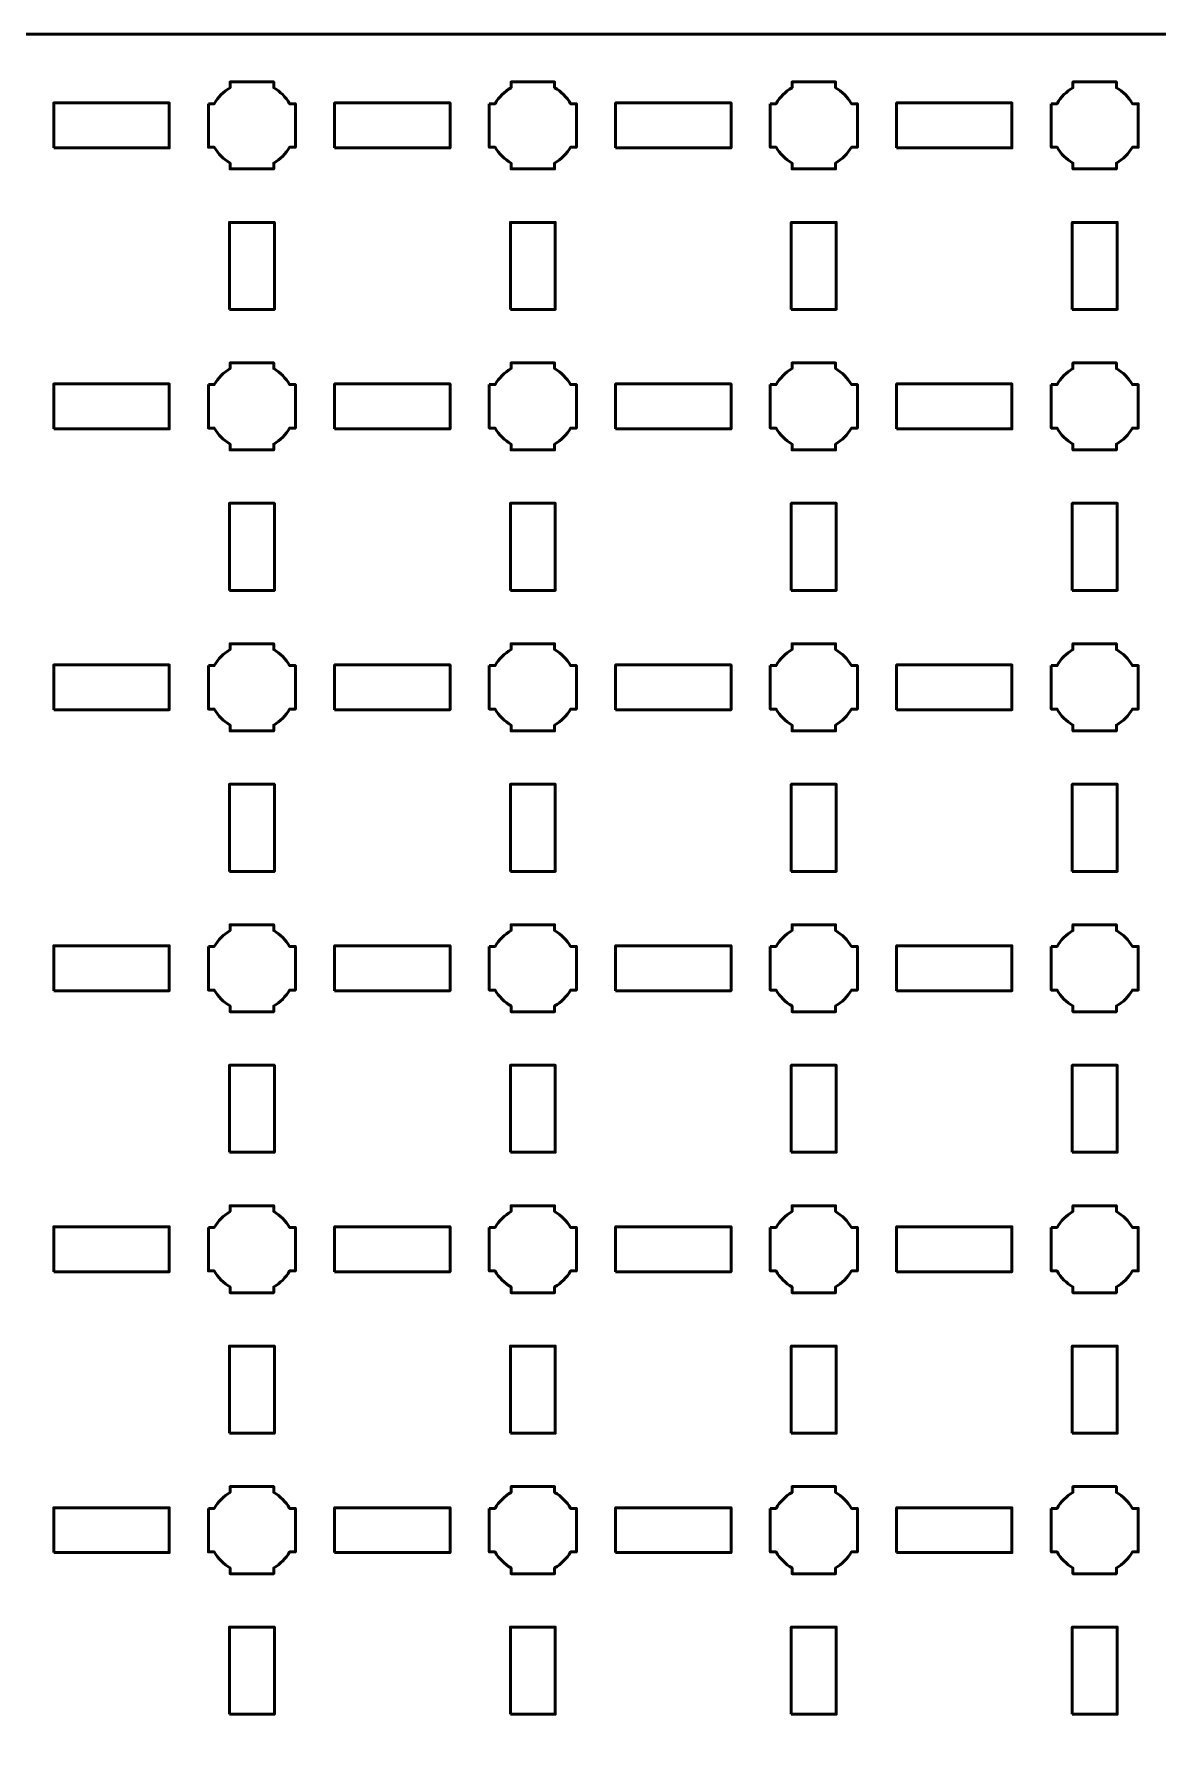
# Model space of a CAD drawing. Header units: centimetres. Extents: x -40.1 to 19.1, y -39.5 to 9.8.
# Drawn here: x -19.05 to -11.05, y -2.35 to 9.8 of the extents above; entities that cross this region are included whole.
import ezdxf

# ---------------------------------------------------------------- set-up
doc = ezdxf.new("R2010")
doc.units = ezdxf.units.CM
doc.header["$MEASUREMENT"] = 0
doc.layers.add('Layer 1', color=7, linetype='Continuous')

msp = doc.modelspace()

# ---------------------------------------------------------------- linework, layer by layer
at = {"layer": 'Layer 1', "color": 250, "lineweight": 53}
for points in [[(-18.91094, 8.99), (-18.08906, 8.99), (-18.08906, 9.31), (-18.91094, 9.31), (-18.91094, 8.99)], [(-16.91094, 8.99), (-16.08906, 8.99), (-16.08906, 9.31), (-16.91094, 9.31), (-16.91094, 8.99)], [(-14.91094, 8.99), (-14.08906, 8.99), (-14.08906, 9.31), (-14.91094, 9.31), (-14.91094, 8.99)], [(-12.91094, 8.99), (-12.08906, 8.99), (-12.08906, 9.31), (-12.91094, 9.31), (-12.91094, 8.99)], [(-17.66, 7.84), (-17.34, 7.84), (-17.34, 8.46), (-17.66, 8.46), (-17.66, 7.84)], [(-15.66, 7.84), (-15.34, 7.84), (-15.34, 8.46), (-15.66, 8.46), (-15.66, 7.84)], [(-13.66, 7.84), (-13.34, 7.84), (-13.34, 8.46), (-13.66, 8.46), (-13.66, 7.84)], [(-11.66, 7.84), (-11.34, 7.84), (-11.34, 8.46), (-11.66, 8.46), (-11.66, 7.84)], [(-18.91094, 6.99), (-18.08906, 6.99), (-18.08906, 7.31), (-18.91094, 7.31), (-18.91094, 6.99)], [(-16.91094, 6.99), (-16.08906, 6.99), (-16.08906, 7.31), (-16.91094, 7.31), (-16.91094, 6.99)], [(-14.91094, 6.99), (-14.08906, 6.99), (-14.08906, 7.31), (-14.91094, 7.31), (-14.91094, 6.99)], [(-12.91094, 6.99), (-12.08906, 6.99), (-12.08906, 7.31), (-12.91094, 7.31), (-12.91094, 6.99)], [(-17.66, 5.84), (-17.34, 5.84), (-17.34, 6.46), (-17.66, 6.46), (-17.66, 5.84)], [(-15.66, 5.84), (-15.34, 5.84), (-15.34, 6.46), (-15.66, 6.46), (-15.66, 5.84)], [(-13.66, 5.84), (-13.34, 5.84), (-13.34, 6.46), (-13.66, 6.46), (-13.66, 5.84)], [(-11.66, 5.84), (-11.34, 5.84), (-11.34, 6.46), (-11.66, 6.46), (-11.66, 5.84)], [(-18.91094, 4.99), (-18.08906, 4.99), (-18.08906, 5.31), (-18.91094, 5.31), (-18.91094, 4.99)], [(-16.91094, 4.99), (-16.08906, 4.99), (-16.08906, 5.31), (-16.91094, 5.31), (-16.91094, 4.99)], [(-14.91094, 4.99), (-14.08906, 4.99), (-14.08906, 5.31), (-14.91094, 5.31), (-14.91094, 4.99)], [(-12.91094, 4.99), (-12.08906, 4.99), (-12.08906, 5.31), (-12.91094, 5.31), (-12.91094, 4.99)], [(-17.66, 3.84), (-17.34, 3.84), (-17.34, 4.46), (-17.66, 4.46), (-17.66, 3.84)], [(-15.66, 3.84), (-15.34, 3.84), (-15.34, 4.46), (-15.66, 4.46), (-15.66, 3.84)], [(-13.66, 3.84), (-13.34, 3.84), (-13.34, 4.46), (-13.66, 4.46), (-13.66, 3.84)], [(-11.66, 3.84), (-11.34, 3.84), (-11.34, 4.46), (-11.66, 4.46), (-11.66, 3.84)], [(-18.91094, 2.99), (-18.08906, 2.99), (-18.08906, 3.31), (-18.91094, 3.31), (-18.91094, 2.99)], [(-16.91094, 2.99), (-16.08906, 2.99), (-16.08906, 3.31), (-16.91094, 3.31), (-16.91094, 2.99)], [(-14.91094, 2.99), (-14.08906, 2.99), (-14.08906, 3.31), (-14.91094, 3.31), (-14.91094, 2.99)], [(-12.91094, 2.99), (-12.08906, 2.99), (-12.08906, 3.31), (-12.91094, 3.31), (-12.91094, 2.99)], [(-17.66, 1.84), (-17.34, 1.84), (-17.34, 2.46), (-17.66, 2.46), (-17.66, 1.84)], [(-15.66, 1.84), (-15.34, 1.84), (-15.34, 2.46), (-15.66, 2.46), (-15.66, 1.84)], [(-13.66, 1.84), (-13.34, 1.84), (-13.34, 2.46), (-13.66, 2.46), (-13.66, 1.84)], [(-11.66, 1.84), (-11.34, 1.84), (-11.34, 2.46), (-11.66, 2.46), (-11.66, 1.84)], [(-18.91094, 0.99), (-18.08906, 0.99), (-18.08906, 1.31), (-18.91094, 1.31), (-18.91094, 0.99)], [(-16.91094, 0.99), (-16.08906, 0.99), (-16.08906, 1.31), (-16.91094, 1.31), (-16.91094, 0.99)], [(-14.91094, 0.99), (-14.08906, 0.99), (-14.08906, 1.31), (-14.91094, 1.31), (-14.91094, 0.99)], [(-12.91094, 0.99), (-12.08906, 0.99), (-12.08906, 1.31), (-12.91094, 1.31), (-12.91094, 0.99)], [(-17.66, -0.16), (-17.34, -0.16), (-17.34, 0.46), (-17.66, 0.46), (-17.66, -0.16)], [(-15.66, -0.16), (-15.34, -0.16), (-15.34, 0.46), (-15.66, 0.46), (-15.66, -0.16)], [(-13.66, -0.16), (-13.34, -0.16), (-13.34, 0.46), (-13.66, 0.46), (-13.66, -0.16)], [(-11.66, -0.16), (-11.34, -0.16), (-11.34, 0.46), (-11.66, 0.46), (-11.66, -0.16)], [(-18.91094, -1.01), (-18.08906, -1.01), (-18.08906, -0.69), (-18.91094, -0.69), (-18.91094, -1.01)], [(-16.91094, -1.01), (-16.08906, -1.01), (-16.08906, -0.69), (-16.91094, -0.69), (-16.91094, -1.01)], [(-14.91094, -1.01), (-14.08906, -1.01), (-14.08906, -0.69), (-14.91094, -0.69), (-14.91094, -1.01)], [(-12.91094, -1.01), (-12.08906, -1.01), (-12.08906, -0.69), (-12.91094, -0.69), (-12.91094, -1.01)], [(-17.66, -2.16), (-17.34, -2.16), (-17.34, -1.54), (-17.66, -1.54), (-17.66, -2.16)], [(-15.66, -2.16), (-15.34, -2.16), (-15.34, -1.54), (-15.66, -1.54), (-15.66, -2.16)], [(-13.66, -2.16), (-13.34, -2.16), (-13.34, -1.54), (-13.66, -1.54), (-13.66, -2.16)], [(-11.66, -2.16), (-11.34, -2.16), (-11.34, -1.54), (-11.66, -1.54), (-11.66, -2.16)]]:
    msp.add_lwpolyline(points, close=True, dxfattribs=at)
msp.add_open_spline([(-40.15, -39), (-40.15, -39), (-40.15, 9.3), (-40.15, 9.3), (-40.15, 9.3), (-40.15, 9.57609), (-39.92609, 9.8), (-39.65, 9.8), (-39.65, 9.8), (-39.65, 9.8), (18.65, 9.8), (18.65, 9.8), (18.65, 9.8), (18.92609, 9.8), (19.15, 9.57609), (19.15, 9.3), (19.15, 9.3), (19.15, 9.3), (19.15, -39), (19.15, -39), (19.15, -39), (19.15, -39.27609), (18.92609, -39.5), (18.65, -39.5), (18.65, -39.5), (18.65, -39.5), (-39.65, -39.5), (-39.65, -39.5), (-39.65, -39.5), (-39.92609, -39.5), (-40.15, -39.27609), (-40.15, -39)], degree=3, knots=[0, 0, 0, 0, 0.125, 0.125, 0.125, 0.125, 0.25, 0.25, 0.25, 0.25, 0.375, 0.375, 0.375, 0.375, 0.5, 0.5, 0.5, 0.5, 0.625, 0.625, 0.625, 0.625, 0.75, 0.75, 0.75, 0.75, 0.875, 0.875, 0.875, 0.875, 1, 1, 1, 1], dxfattribs=at)
at = {"layer": 'Layer 1', "lineweight": 53}
for points in [[(-17.81, 9.305), (-17.81, 9.305), (-17.76851, 9.305), (-17.76851, 9.305), (-17.76851, 9.305), (-17.74128, 9.35205), (-17.70205, 9.39128), (-17.655, 9.41851), (-17.655, 9.41851), (-17.655, 9.41851), (-17.655, 9.46), (-17.655, 9.46), (-17.655, 9.46), (-17.655, 9.46), (-17.5, 9.46), (-17.5, 9.46), (-17.5, 9.46), (-17.5, 9.46), (-17.345, 9.46), (-17.345, 9.46), (-17.345, 9.46), (-17.345, 9.46), (-17.345, 9.41851), (-17.345, 9.41851), (-17.345, 9.41851), (-17.29795, 9.39128), (-17.25872, 9.35205), (-17.23149, 9.305), (-17.23149, 9.305), (-17.23149, 9.305), (-17.19, 9.305), (-17.19, 9.305), (-17.19, 9.305), (-17.19, 9.305), (-17.19, 9.15), (-17.19, 9.15), (-17.19, 9.15), (-17.19, 9.15), (-17.19, 8.995), (-17.19, 8.995), (-17.19, 8.995), (-17.19, 8.995), (-17.23149, 8.995), (-17.23149, 8.995), (-17.23149, 8.995), (-17.25872, 8.94795), (-17.29795, 8.90872), (-17.345, 8.88149), (-17.345, 8.88149), (-17.345, 8.88149), (-17.345, 8.84), (-17.345, 8.84), (-17.345, 8.84), (-17.345, 8.84), (-17.5, 8.84), (-17.5, 8.84), (-17.5, 8.84), (-17.5, 8.84), (-17.655, 8.84), (-17.655, 8.84), (-17.655, 8.84), (-17.655, 8.84), (-17.655, 8.88149), (-17.655, 8.88149), (-17.655, 8.88149), (-17.70205, 8.90872), (-17.74128, 8.94795), (-17.76851, 8.995), (-17.76851, 8.995), (-17.76851, 8.995), (-17.81, 8.995), (-17.81, 8.995), (-17.81, 8.995), (-17.81, 8.995), (-17.81, 9.15), (-17.81, 9.15), (-17.81, 9.15), (-17.81, 9.15), (-17.81, 9.305), (-17.81, 9.305)], [(-15.81, 9.305), (-15.81, 9.305), (-15.76851, 9.305), (-15.76851, 9.305), (-15.76851, 9.305), (-15.74128, 9.35205), (-15.70205, 9.39128), (-15.655, 9.41851), (-15.655, 9.41851), (-15.655, 9.41851), (-15.655, 9.46), (-15.655, 9.46), (-15.655, 9.46), (-15.655, 9.46), (-15.5, 9.46), (-15.5, 9.46), (-15.5, 9.46), (-15.5, 9.46), (-15.345, 9.46), (-15.345, 9.46), (-15.345, 9.46), (-15.345, 9.46), (-15.345, 9.41851), (-15.345, 9.41851), (-15.345, 9.41851), (-15.29795, 9.39128), (-15.25872, 9.35205), (-15.23149, 9.305), (-15.23149, 9.305), (-15.23149, 9.305), (-15.19, 9.305), (-15.19, 9.305), (-15.19, 9.305), (-15.19, 9.305), (-15.19, 9.15), (-15.19, 9.15), (-15.19, 9.15), (-15.19, 9.15), (-15.19, 8.995), (-15.19, 8.995), (-15.19, 8.995), (-15.19, 8.995), (-15.23149, 8.995), (-15.23149, 8.995), (-15.23149, 8.995), (-15.25872, 8.94795), (-15.29795, 8.90872), (-15.345, 8.88149), (-15.345, 8.88149), (-15.345, 8.88149), (-15.345, 8.84), (-15.345, 8.84), (-15.345, 8.84), (-15.345, 8.84), (-15.5, 8.84), (-15.5, 8.84), (-15.5, 8.84), (-15.5, 8.84), (-15.655, 8.84), (-15.655, 8.84), (-15.655, 8.84), (-15.655, 8.84), (-15.655, 8.88149), (-15.655, 8.88149), (-15.655, 8.88149), (-15.70205, 8.90872), (-15.74128, 8.94795), (-15.76851, 8.995), (-15.76851, 8.995), (-15.76851, 8.995), (-15.81, 8.995), (-15.81, 8.995), (-15.81, 8.995), (-15.81, 8.995), (-15.81, 9.15), (-15.81, 9.15), (-15.81, 9.15), (-15.81, 9.15), (-15.81, 9.305), (-15.81, 9.305)], [(-13.81, 9.305), (-13.81, 9.305), (-13.76851, 9.305), (-13.76851, 9.305), (-13.76851, 9.305), (-13.74128, 9.35205), (-13.70205, 9.39128), (-13.655, 9.41851), (-13.655, 9.41851), (-13.655, 9.41851), (-13.655, 9.46), (-13.655, 9.46), (-13.655, 9.46), (-13.655, 9.46), (-13.5, 9.46), (-13.5, 9.46), (-13.5, 9.46), (-13.5, 9.46), (-13.345, 9.46), (-13.345, 9.46), (-13.345, 9.46), (-13.345, 9.46), (-13.345, 9.41851), (-13.345, 9.41851), (-13.345, 9.41851), (-13.29795, 9.39128), (-13.25872, 9.35205), (-13.23149, 9.305), (-13.23149, 9.305), (-13.23149, 9.305), (-13.19, 9.305), (-13.19, 9.305), (-13.19, 9.305), (-13.19, 9.305), (-13.19, 9.15), (-13.19, 9.15), (-13.19, 9.15), (-13.19, 9.15), (-13.19, 8.995), (-13.19, 8.995), (-13.19, 8.995), (-13.19, 8.995), (-13.23149, 8.995), (-13.23149, 8.995), (-13.23149, 8.995), (-13.25872, 8.94795), (-13.29795, 8.90872), (-13.345, 8.88149), (-13.345, 8.88149), (-13.345, 8.88149), (-13.345, 8.84), (-13.345, 8.84), (-13.345, 8.84), (-13.345, 8.84), (-13.5, 8.84), (-13.5, 8.84), (-13.5, 8.84), (-13.5, 8.84), (-13.655, 8.84), (-13.655, 8.84), (-13.655, 8.84), (-13.655, 8.84), (-13.655, 8.88149), (-13.655, 8.88149), (-13.655, 8.88149), (-13.70205, 8.90872), (-13.74128, 8.94795), (-13.76851, 8.995), (-13.76851, 8.995), (-13.76851, 8.995), (-13.81, 8.995), (-13.81, 8.995), (-13.81, 8.995), (-13.81, 8.995), (-13.81, 9.15), (-13.81, 9.15), (-13.81, 9.15), (-13.81, 9.15), (-13.81, 9.305), (-13.81, 9.305)], [(-11.81, 9.305), (-11.81, 9.305), (-11.76851, 9.305), (-11.76851, 9.305), (-11.76851, 9.305), (-11.74128, 9.35205), (-11.70205, 9.39128), (-11.655, 9.41851), (-11.655, 9.41851), (-11.655, 9.41851), (-11.655, 9.46), (-11.655, 9.46), (-11.655, 9.46), (-11.655, 9.46), (-11.5, 9.46), (-11.5, 9.46), (-11.5, 9.46), (-11.5, 9.46), (-11.345, 9.46), (-11.345, 9.46), (-11.345, 9.46), (-11.345, 9.46), (-11.345, 9.41851), (-11.345, 9.41851), (-11.345, 9.41851), (-11.29795, 9.39128), (-11.25872, 9.35205), (-11.23149, 9.305), (-11.23149, 9.305), (-11.23149, 9.305), (-11.19, 9.305), (-11.19, 9.305), (-11.19, 9.305), (-11.19, 9.305), (-11.19, 9.15), (-11.19, 9.15), (-11.19, 9.15), (-11.19, 9.15), (-11.19, 8.995), (-11.19, 8.995), (-11.19, 8.995), (-11.19, 8.995), (-11.23149, 8.995), (-11.23149, 8.995), (-11.23149, 8.995), (-11.25872, 8.94795), (-11.29795, 8.90872), (-11.345, 8.88149), (-11.345, 8.88149), (-11.345, 8.88149), (-11.345, 8.84), (-11.345, 8.84), (-11.345, 8.84), (-11.345, 8.84), (-11.5, 8.84), (-11.5, 8.84), (-11.5, 8.84), (-11.5, 8.84), (-11.655, 8.84), (-11.655, 8.84), (-11.655, 8.84), (-11.655, 8.84), (-11.655, 8.88149), (-11.655, 8.88149), (-11.655, 8.88149), (-11.70205, 8.90872), (-11.74128, 8.94795), (-11.76851, 8.995), (-11.76851, 8.995), (-11.76851, 8.995), (-11.81, 8.995), (-11.81, 8.995), (-11.81, 8.995), (-11.81, 8.995), (-11.81, 9.15), (-11.81, 9.15), (-11.81, 9.15), (-11.81, 9.15), (-11.81, 9.305), (-11.81, 9.305)], [(-17.81, 7.305), (-17.81, 7.305), (-17.76851, 7.305), (-17.76851, 7.305), (-17.76851, 7.305), (-17.74128, 7.35205), (-17.70205, 7.39128), (-17.655, 7.41851), (-17.655, 7.41851), (-17.655, 7.41851), (-17.655, 7.46), (-17.655, 7.46), (-17.655, 7.46), (-17.655, 7.46), (-17.5, 7.46), (-17.5, 7.46), (-17.5, 7.46), (-17.5, 7.46), (-17.345, 7.46), (-17.345, 7.46), (-17.345, 7.46), (-17.345, 7.46), (-17.345, 7.41851), (-17.345, 7.41851), (-17.345, 7.41851), (-17.29795, 7.39128), (-17.25872, 7.35205), (-17.23149, 7.305), (-17.23149, 7.305), (-17.23149, 7.305), (-17.19, 7.305), (-17.19, 7.305), (-17.19, 7.305), (-17.19, 7.305), (-17.19, 7.15), (-17.19, 7.15), (-17.19, 7.15), (-17.19, 7.15), (-17.19, 6.995), (-17.19, 6.995), (-17.19, 6.995), (-17.19, 6.995), (-17.23149, 6.995), (-17.23149, 6.995), (-17.23149, 6.995), (-17.25872, 6.94795), (-17.29795, 6.90872), (-17.345, 6.88149), (-17.345, 6.88149), (-17.345, 6.88149), (-17.345, 6.84), (-17.345, 6.84), (-17.345, 6.84), (-17.345, 6.84), (-17.5, 6.84), (-17.5, 6.84), (-17.5, 6.84), (-17.5, 6.84), (-17.655, 6.84), (-17.655, 6.84), (-17.655, 6.84), (-17.655, 6.84), (-17.655, 6.88149), (-17.655, 6.88149), (-17.655, 6.88149), (-17.70205, 6.90872), (-17.74128, 6.94795), (-17.76851, 6.995), (-17.76851, 6.995), (-17.76851, 6.995), (-17.81, 6.995), (-17.81, 6.995), (-17.81, 6.995), (-17.81, 6.995), (-17.81, 7.15), (-17.81, 7.15), (-17.81, 7.15), (-17.81, 7.15), (-17.81, 7.305), (-17.81, 7.305)], [(-15.81, 7.305), (-15.81, 7.305), (-15.76851, 7.305), (-15.76851, 7.305), (-15.76851, 7.305), (-15.74128, 7.35205), (-15.70205, 7.39128), (-15.655, 7.41851), (-15.655, 7.41851), (-15.655, 7.41851), (-15.655, 7.46), (-15.655, 7.46), (-15.655, 7.46), (-15.655, 7.46), (-15.5, 7.46), (-15.5, 7.46), (-15.5, 7.46), (-15.5, 7.46), (-15.345, 7.46), (-15.345, 7.46), (-15.345, 7.46), (-15.345, 7.46), (-15.345, 7.41851), (-15.345, 7.41851), (-15.345, 7.41851), (-15.29795, 7.39128), (-15.25872, 7.35205), (-15.23149, 7.305), (-15.23149, 7.305), (-15.23149, 7.305), (-15.19, 7.305), (-15.19, 7.305), (-15.19, 7.305), (-15.19, 7.305), (-15.19, 7.15), (-15.19, 7.15), (-15.19, 7.15), (-15.19, 7.15), (-15.19, 6.995), (-15.19, 6.995), (-15.19, 6.995), (-15.19, 6.995), (-15.23149, 6.995), (-15.23149, 6.995), (-15.23149, 6.995), (-15.25872, 6.94795), (-15.29795, 6.90872), (-15.345, 6.88149), (-15.345, 6.88149), (-15.345, 6.88149), (-15.345, 6.84), (-15.345, 6.84), (-15.345, 6.84), (-15.345, 6.84), (-15.5, 6.84), (-15.5, 6.84), (-15.5, 6.84), (-15.5, 6.84), (-15.655, 6.84), (-15.655, 6.84), (-15.655, 6.84), (-15.655, 6.84), (-15.655, 6.88149), (-15.655, 6.88149), (-15.655, 6.88149), (-15.70205, 6.90872), (-15.74128, 6.94795), (-15.76851, 6.995), (-15.76851, 6.995), (-15.76851, 6.995), (-15.81, 6.995), (-15.81, 6.995), (-15.81, 6.995), (-15.81, 6.995), (-15.81, 7.15), (-15.81, 7.15), (-15.81, 7.15), (-15.81, 7.15), (-15.81, 7.305), (-15.81, 7.305)], [(-13.81, 7.305), (-13.81, 7.305), (-13.76851, 7.305), (-13.76851, 7.305), (-13.76851, 7.305), (-13.74128, 7.35205), (-13.70205, 7.39128), (-13.655, 7.41851), (-13.655, 7.41851), (-13.655, 7.41851), (-13.655, 7.46), (-13.655, 7.46), (-13.655, 7.46), (-13.655, 7.46), (-13.5, 7.46), (-13.5, 7.46), (-13.5, 7.46), (-13.5, 7.46), (-13.345, 7.46), (-13.345, 7.46), (-13.345, 7.46), (-13.345, 7.46), (-13.345, 7.41851), (-13.345, 7.41851), (-13.345, 7.41851), (-13.29795, 7.39128), (-13.25872, 7.35205), (-13.23149, 7.305), (-13.23149, 7.305), (-13.23149, 7.305), (-13.19, 7.305), (-13.19, 7.305), (-13.19, 7.305), (-13.19, 7.305), (-13.19, 7.15), (-13.19, 7.15), (-13.19, 7.15), (-13.19, 7.15), (-13.19, 6.995), (-13.19, 6.995), (-13.19, 6.995), (-13.19, 6.995), (-13.23149, 6.995), (-13.23149, 6.995), (-13.23149, 6.995), (-13.25872, 6.94795), (-13.29795, 6.90872), (-13.345, 6.88149), (-13.345, 6.88149), (-13.345, 6.88149), (-13.345, 6.84), (-13.345, 6.84), (-13.345, 6.84), (-13.345, 6.84), (-13.5, 6.84), (-13.5, 6.84), (-13.5, 6.84), (-13.5, 6.84), (-13.655, 6.84), (-13.655, 6.84), (-13.655, 6.84), (-13.655, 6.84), (-13.655, 6.88149), (-13.655, 6.88149), (-13.655, 6.88149), (-13.70205, 6.90872), (-13.74128, 6.94795), (-13.76851, 6.995), (-13.76851, 6.995), (-13.76851, 6.995), (-13.81, 6.995), (-13.81, 6.995), (-13.81, 6.995), (-13.81, 6.995), (-13.81, 7.15), (-13.81, 7.15), (-13.81, 7.15), (-13.81, 7.15), (-13.81, 7.305), (-13.81, 7.305)], [(-11.81, 7.305), (-11.81, 7.305), (-11.76851, 7.305), (-11.76851, 7.305), (-11.76851, 7.305), (-11.74128, 7.35205), (-11.70205, 7.39128), (-11.655, 7.41851), (-11.655, 7.41851), (-11.655, 7.41851), (-11.655, 7.46), (-11.655, 7.46), (-11.655, 7.46), (-11.655, 7.46), (-11.5, 7.46), (-11.5, 7.46), (-11.5, 7.46), (-11.5, 7.46), (-11.345, 7.46), (-11.345, 7.46), (-11.345, 7.46), (-11.345, 7.46), (-11.345, 7.41851), (-11.345, 7.41851), (-11.345, 7.41851), (-11.29795, 7.39128), (-11.25872, 7.35205), (-11.23149, 7.305), (-11.23149, 7.305), (-11.23149, 7.305), (-11.19, 7.305), (-11.19, 7.305), (-11.19, 7.305), (-11.19, 7.305), (-11.19, 7.15), (-11.19, 7.15), (-11.19, 7.15), (-11.19, 7.15), (-11.19, 6.995), (-11.19, 6.995), (-11.19, 6.995), (-11.19, 6.995), (-11.23149, 6.995), (-11.23149, 6.995), (-11.23149, 6.995), (-11.25872, 6.94795), (-11.29795, 6.90872), (-11.345, 6.88149), (-11.345, 6.88149), (-11.345, 6.88149), (-11.345, 6.84), (-11.345, 6.84), (-11.345, 6.84), (-11.345, 6.84), (-11.5, 6.84), (-11.5, 6.84), (-11.5, 6.84), (-11.5, 6.84), (-11.655, 6.84), (-11.655, 6.84), (-11.655, 6.84), (-11.655, 6.84), (-11.655, 6.88149), (-11.655, 6.88149), (-11.655, 6.88149), (-11.70205, 6.90872), (-11.74128, 6.94795), (-11.76851, 6.995), (-11.76851, 6.995), (-11.76851, 6.995), (-11.81, 6.995), (-11.81, 6.995), (-11.81, 6.995), (-11.81, 6.995), (-11.81, 7.15), (-11.81, 7.15), (-11.81, 7.15), (-11.81, 7.15), (-11.81, 7.305), (-11.81, 7.305)], [(-17.81, 5.305), (-17.81, 5.305), (-17.76851, 5.305), (-17.76851, 5.305), (-17.76851, 5.305), (-17.74128, 5.35205), (-17.70205, 5.39128), (-17.655, 5.41851), (-17.655, 5.41851), (-17.655, 5.41851), (-17.655, 5.46), (-17.655, 5.46), (-17.655, 5.46), (-17.655, 5.46), (-17.5, 5.46), (-17.5, 5.46), (-17.5, 5.46), (-17.5, 5.46), (-17.345, 5.46), (-17.345, 5.46), (-17.345, 5.46), (-17.345, 5.46), (-17.345, 5.41851), (-17.345, 5.41851), (-17.345, 5.41851), (-17.29795, 5.39128), (-17.25872, 5.35205), (-17.23149, 5.305), (-17.23149, 5.305), (-17.23149, 5.305), (-17.19, 5.305), (-17.19, 5.305), (-17.19, 5.305), (-17.19, 5.305), (-17.19, 5.15), (-17.19, 5.15), (-17.19, 5.15), (-17.19, 5.15), (-17.19, 4.995), (-17.19, 4.995), (-17.19, 4.995), (-17.19, 4.995), (-17.23149, 4.995), (-17.23149, 4.995), (-17.23149, 4.995), (-17.25872, 4.94795), (-17.29795, 4.90872), (-17.345, 4.88149), (-17.345, 4.88149), (-17.345, 4.88149), (-17.345, 4.84), (-17.345, 4.84), (-17.345, 4.84), (-17.345, 4.84), (-17.5, 4.84), (-17.5, 4.84), (-17.5, 4.84), (-17.5, 4.84), (-17.655, 4.84), (-17.655, 4.84), (-17.655, 4.84), (-17.655, 4.84), (-17.655, 4.88149), (-17.655, 4.88149), (-17.655, 4.88149), (-17.70205, 4.90872), (-17.74128, 4.94795), (-17.76851, 4.995), (-17.76851, 4.995), (-17.76851, 4.995), (-17.81, 4.995), (-17.81, 4.995), (-17.81, 4.995), (-17.81, 4.995), (-17.81, 5.15), (-17.81, 5.15), (-17.81, 5.15), (-17.81, 5.15), (-17.81, 5.305), (-17.81, 5.305)], [(-15.81, 5.305), (-15.81, 5.305), (-15.76851, 5.305), (-15.76851, 5.305), (-15.76851, 5.305), (-15.74128, 5.35205), (-15.70205, 5.39128), (-15.655, 5.41851), (-15.655, 5.41851), (-15.655, 5.41851), (-15.655, 5.46), (-15.655, 5.46), (-15.655, 5.46), (-15.655, 5.46), (-15.5, 5.46), (-15.5, 5.46), (-15.5, 5.46), (-15.5, 5.46), (-15.345, 5.46), (-15.345, 5.46), (-15.345, 5.46), (-15.345, 5.46), (-15.345, 5.41851), (-15.345, 5.41851), (-15.345, 5.41851), (-15.29795, 5.39128), (-15.25872, 5.35205), (-15.23149, 5.305), (-15.23149, 5.305), (-15.23149, 5.305), (-15.19, 5.305), (-15.19, 5.305), (-15.19, 5.305), (-15.19, 5.305), (-15.19, 5.15), (-15.19, 5.15), (-15.19, 5.15), (-15.19, 5.15), (-15.19, 4.995), (-15.19, 4.995), (-15.19, 4.995), (-15.19, 4.995), (-15.23149, 4.995), (-15.23149, 4.995), (-15.23149, 4.995), (-15.25872, 4.94795), (-15.29795, 4.90872), (-15.345, 4.88149), (-15.345, 4.88149), (-15.345, 4.88149), (-15.345, 4.84), (-15.345, 4.84), (-15.345, 4.84), (-15.345, 4.84), (-15.5, 4.84), (-15.5, 4.84), (-15.5, 4.84), (-15.5, 4.84), (-15.655, 4.84), (-15.655, 4.84), (-15.655, 4.84), (-15.655, 4.84), (-15.655, 4.88149), (-15.655, 4.88149), (-15.655, 4.88149), (-15.70205, 4.90872), (-15.74128, 4.94795), (-15.76851, 4.995), (-15.76851, 4.995), (-15.76851, 4.995), (-15.81, 4.995), (-15.81, 4.995), (-15.81, 4.995), (-15.81, 4.995), (-15.81, 5.15), (-15.81, 5.15), (-15.81, 5.15), (-15.81, 5.15), (-15.81, 5.305), (-15.81, 5.305)], [(-13.81, 5.305), (-13.81, 5.305), (-13.76851, 5.305), (-13.76851, 5.305), (-13.76851, 5.305), (-13.74128, 5.35205), (-13.70205, 5.39128), (-13.655, 5.41851), (-13.655, 5.41851), (-13.655, 5.41851), (-13.655, 5.46), (-13.655, 5.46), (-13.655, 5.46), (-13.655, 5.46), (-13.5, 5.46), (-13.5, 5.46), (-13.5, 5.46), (-13.5, 5.46), (-13.345, 5.46), (-13.345, 5.46), (-13.345, 5.46), (-13.345, 5.46), (-13.345, 5.41851), (-13.345, 5.41851), (-13.345, 5.41851), (-13.29795, 5.39128), (-13.25872, 5.35205), (-13.23149, 5.305), (-13.23149, 5.305), (-13.23149, 5.305), (-13.19, 5.305), (-13.19, 5.305), (-13.19, 5.305), (-13.19, 5.305), (-13.19, 5.15), (-13.19, 5.15), (-13.19, 5.15), (-13.19, 5.15), (-13.19, 4.995), (-13.19, 4.995), (-13.19, 4.995), (-13.19, 4.995), (-13.23149, 4.995), (-13.23149, 4.995), (-13.23149, 4.995), (-13.25872, 4.94795), (-13.29795, 4.90872), (-13.345, 4.88149), (-13.345, 4.88149), (-13.345, 4.88149), (-13.345, 4.84), (-13.345, 4.84), (-13.345, 4.84), (-13.345, 4.84), (-13.5, 4.84), (-13.5, 4.84), (-13.5, 4.84), (-13.5, 4.84), (-13.655, 4.84), (-13.655, 4.84), (-13.655, 4.84), (-13.655, 4.84), (-13.655, 4.88149), (-13.655, 4.88149), (-13.655, 4.88149), (-13.70205, 4.90872), (-13.74128, 4.94795), (-13.76851, 4.995), (-13.76851, 4.995), (-13.76851, 4.995), (-13.81, 4.995), (-13.81, 4.995), (-13.81, 4.995), (-13.81, 4.995), (-13.81, 5.15), (-13.81, 5.15), (-13.81, 5.15), (-13.81, 5.15), (-13.81, 5.305), (-13.81, 5.305)], [(-11.81, 5.305), (-11.81, 5.305), (-11.76851, 5.305), (-11.76851, 5.305), (-11.76851, 5.305), (-11.74128, 5.35205), (-11.70205, 5.39128), (-11.655, 5.41851), (-11.655, 5.41851), (-11.655, 5.41851), (-11.655, 5.46), (-11.655, 5.46), (-11.655, 5.46), (-11.655, 5.46), (-11.5, 5.46), (-11.5, 5.46), (-11.5, 5.46), (-11.5, 5.46), (-11.345, 5.46), (-11.345, 5.46), (-11.345, 5.46), (-11.345, 5.46), (-11.345, 5.41851), (-11.345, 5.41851), (-11.345, 5.41851), (-11.29795, 5.39128), (-11.25872, 5.35205), (-11.23149, 5.305), (-11.23149, 5.305), (-11.23149, 5.305), (-11.19, 5.305), (-11.19, 5.305), (-11.19, 5.305), (-11.19, 5.305), (-11.19, 5.15), (-11.19, 5.15), (-11.19, 5.15), (-11.19, 5.15), (-11.19, 4.995), (-11.19, 4.995), (-11.19, 4.995), (-11.19, 4.995), (-11.23149, 4.995), (-11.23149, 4.995), (-11.23149, 4.995), (-11.25872, 4.94795), (-11.29795, 4.90872), (-11.345, 4.88149), (-11.345, 4.88149), (-11.345, 4.88149), (-11.345, 4.84), (-11.345, 4.84), (-11.345, 4.84), (-11.345, 4.84), (-11.5, 4.84), (-11.5, 4.84), (-11.5, 4.84), (-11.5, 4.84), (-11.655, 4.84), (-11.655, 4.84), (-11.655, 4.84), (-11.655, 4.84), (-11.655, 4.88149), (-11.655, 4.88149), (-11.655, 4.88149), (-11.70205, 4.90872), (-11.74128, 4.94795), (-11.76851, 4.995), (-11.76851, 4.995), (-11.76851, 4.995), (-11.81, 4.995), (-11.81, 4.995), (-11.81, 4.995), (-11.81, 4.995), (-11.81, 5.15), (-11.81, 5.15), (-11.81, 5.15), (-11.81, 5.15), (-11.81, 5.305), (-11.81, 5.305)], [(-17.81, 3.305), (-17.81, 3.305), (-17.76851, 3.305), (-17.76851, 3.305), (-17.76851, 3.305), (-17.74128, 3.35205), (-17.70205, 3.39128), (-17.655, 3.41851), (-17.655, 3.41851), (-17.655, 3.41851), (-17.655, 3.46), (-17.655, 3.46), (-17.655, 3.46), (-17.655, 3.46), (-17.5, 3.46), (-17.5, 3.46), (-17.5, 3.46), (-17.5, 3.46), (-17.345, 3.46), (-17.345, 3.46), (-17.345, 3.46), (-17.345, 3.46), (-17.345, 3.41851), (-17.345, 3.41851), (-17.345, 3.41851), (-17.29795, 3.39128), (-17.25872, 3.35205), (-17.23149, 3.305), (-17.23149, 3.305), (-17.23149, 3.305), (-17.19, 3.305), (-17.19, 3.305), (-17.19, 3.305), (-17.19, 3.305), (-17.19, 3.15), (-17.19, 3.15), (-17.19, 3.15), (-17.19, 3.15), (-17.19, 2.995), (-17.19, 2.995), (-17.19, 2.995), (-17.19, 2.995), (-17.23149, 2.995), (-17.23149, 2.995), (-17.23149, 2.995), (-17.25872, 2.94795), (-17.29795, 2.90872), (-17.345, 2.88149), (-17.345, 2.88149), (-17.345, 2.88149), (-17.345, 2.84), (-17.345, 2.84), (-17.345, 2.84), (-17.345, 2.84), (-17.5, 2.84), (-17.5, 2.84), (-17.5, 2.84), (-17.5, 2.84), (-17.655, 2.84), (-17.655, 2.84), (-17.655, 2.84), (-17.655, 2.84), (-17.655, 2.88149), (-17.655, 2.88149), (-17.655, 2.88149), (-17.70205, 2.90872), (-17.74128, 2.94795), (-17.76851, 2.995), (-17.76851, 2.995), (-17.76851, 2.995), (-17.81, 2.995), (-17.81, 2.995), (-17.81, 2.995), (-17.81, 2.995), (-17.81, 3.15), (-17.81, 3.15), (-17.81, 3.15), (-17.81, 3.15), (-17.81, 3.305), (-17.81, 3.305)], [(-15.81, 3.305), (-15.81, 3.305), (-15.76851, 3.305), (-15.76851, 3.305), (-15.76851, 3.305), (-15.74128, 3.35205), (-15.70205, 3.39128), (-15.655, 3.41851), (-15.655, 3.41851), (-15.655, 3.41851), (-15.655, 3.46), (-15.655, 3.46), (-15.655, 3.46), (-15.655, 3.46), (-15.5, 3.46), (-15.5, 3.46), (-15.5, 3.46), (-15.5, 3.46), (-15.345, 3.46), (-15.345, 3.46), (-15.345, 3.46), (-15.345, 3.46), (-15.345, 3.41851), (-15.345, 3.41851), (-15.345, 3.41851), (-15.29795, 3.39128), (-15.25872, 3.35205), (-15.23149, 3.305), (-15.23149, 3.305), (-15.23149, 3.305), (-15.19, 3.305), (-15.19, 3.305), (-15.19, 3.305), (-15.19, 3.305), (-15.19, 3.15), (-15.19, 3.15), (-15.19, 3.15), (-15.19, 3.15), (-15.19, 2.995), (-15.19, 2.995), (-15.19, 2.995), (-15.19, 2.995), (-15.23149, 2.995), (-15.23149, 2.995), (-15.23149, 2.995), (-15.25872, 2.94795), (-15.29795, 2.90872), (-15.345, 2.88149), (-15.345, 2.88149), (-15.345, 2.88149), (-15.345, 2.84), (-15.345, 2.84), (-15.345, 2.84), (-15.345, 2.84), (-15.5, 2.84), (-15.5, 2.84), (-15.5, 2.84), (-15.5, 2.84), (-15.655, 2.84), (-15.655, 2.84), (-15.655, 2.84), (-15.655, 2.84), (-15.655, 2.88149), (-15.655, 2.88149), (-15.655, 2.88149), (-15.70205, 2.90872), (-15.74128, 2.94795), (-15.76851, 2.995), (-15.76851, 2.995), (-15.76851, 2.995), (-15.81, 2.995), (-15.81, 2.995), (-15.81, 2.995), (-15.81, 2.995), (-15.81, 3.15), (-15.81, 3.15), (-15.81, 3.15), (-15.81, 3.15), (-15.81, 3.305), (-15.81, 3.305)], [(-13.81, 3.305), (-13.81, 3.305), (-13.76851, 3.305), (-13.76851, 3.305), (-13.76851, 3.305), (-13.74128, 3.35205), (-13.70205, 3.39128), (-13.655, 3.41851), (-13.655, 3.41851), (-13.655, 3.41851), (-13.655, 3.46), (-13.655, 3.46), (-13.655, 3.46), (-13.655, 3.46), (-13.5, 3.46), (-13.5, 3.46), (-13.5, 3.46), (-13.5, 3.46), (-13.345, 3.46), (-13.345, 3.46), (-13.345, 3.46), (-13.345, 3.46), (-13.345, 3.41851), (-13.345, 3.41851), (-13.345, 3.41851), (-13.29795, 3.39128), (-13.25872, 3.35205), (-13.23149, 3.305), (-13.23149, 3.305), (-13.23149, 3.305), (-13.19, 3.305), (-13.19, 3.305), (-13.19, 3.305), (-13.19, 3.305), (-13.19, 3.15), (-13.19, 3.15), (-13.19, 3.15), (-13.19, 3.15), (-13.19, 2.995), (-13.19, 2.995), (-13.19, 2.995), (-13.19, 2.995), (-13.23149, 2.995), (-13.23149, 2.995), (-13.23149, 2.995), (-13.25872, 2.94795), (-13.29795, 2.90872), (-13.345, 2.88149), (-13.345, 2.88149), (-13.345, 2.88149), (-13.345, 2.84), (-13.345, 2.84), (-13.345, 2.84), (-13.345, 2.84), (-13.5, 2.84), (-13.5, 2.84), (-13.5, 2.84), (-13.5, 2.84), (-13.655, 2.84), (-13.655, 2.84), (-13.655, 2.84), (-13.655, 2.84), (-13.655, 2.88149), (-13.655, 2.88149), (-13.655, 2.88149), (-13.70205, 2.90872), (-13.74128, 2.94795), (-13.76851, 2.995), (-13.76851, 2.995), (-13.76851, 2.995), (-13.81, 2.995), (-13.81, 2.995), (-13.81, 2.995), (-13.81, 2.995), (-13.81, 3.15), (-13.81, 3.15), (-13.81, 3.15), (-13.81, 3.15), (-13.81, 3.305), (-13.81, 3.305)], [(-11.81, 3.305), (-11.81, 3.305), (-11.76851, 3.305), (-11.76851, 3.305), (-11.76851, 3.305), (-11.74128, 3.35205), (-11.70205, 3.39128), (-11.655, 3.41851), (-11.655, 3.41851), (-11.655, 3.41851), (-11.655, 3.46), (-11.655, 3.46), (-11.655, 3.46), (-11.655, 3.46), (-11.5, 3.46), (-11.5, 3.46), (-11.5, 3.46), (-11.5, 3.46), (-11.345, 3.46), (-11.345, 3.46), (-11.345, 3.46), (-11.345, 3.46), (-11.345, 3.41851), (-11.345, 3.41851), (-11.345, 3.41851), (-11.29795, 3.39128), (-11.25872, 3.35205), (-11.23149, 3.305), (-11.23149, 3.305), (-11.23149, 3.305), (-11.19, 3.305), (-11.19, 3.305), (-11.19, 3.305), (-11.19, 3.305), (-11.19, 3.15), (-11.19, 3.15), (-11.19, 3.15), (-11.19, 3.15), (-11.19, 2.995), (-11.19, 2.995), (-11.19, 2.995), (-11.19, 2.995), (-11.23149, 2.995), (-11.23149, 2.995), (-11.23149, 2.995), (-11.25872, 2.94795), (-11.29795, 2.90872), (-11.345, 2.88149), (-11.345, 2.88149), (-11.345, 2.88149), (-11.345, 2.84), (-11.345, 2.84), (-11.345, 2.84), (-11.345, 2.84), (-11.5, 2.84), (-11.5, 2.84), (-11.5, 2.84), (-11.5, 2.84), (-11.655, 2.84), (-11.655, 2.84), (-11.655, 2.84), (-11.655, 2.84), (-11.655, 2.88149), (-11.655, 2.88149), (-11.655, 2.88149), (-11.70205, 2.90872), (-11.74128, 2.94795), (-11.76851, 2.995), (-11.76851, 2.995), (-11.76851, 2.995), (-11.81, 2.995), (-11.81, 2.995), (-11.81, 2.995), (-11.81, 2.995), (-11.81, 3.15), (-11.81, 3.15), (-11.81, 3.15), (-11.81, 3.15), (-11.81, 3.305), (-11.81, 3.305)], [(-17.81, 1.305), (-17.81, 1.305), (-17.76851, 1.305), (-17.76851, 1.305), (-17.76851, 1.305), (-17.74128, 1.35205), (-17.70205, 1.39128), (-17.655, 1.41851), (-17.655, 1.41851), (-17.655, 1.41851), (-17.655, 1.46), (-17.655, 1.46), (-17.655, 1.46), (-17.655, 1.46), (-17.5, 1.46), (-17.5, 1.46), (-17.5, 1.46), (-17.5, 1.46), (-17.345, 1.46), (-17.345, 1.46), (-17.345, 1.46), (-17.345, 1.46), (-17.345, 1.41851), (-17.345, 1.41851), (-17.345, 1.41851), (-17.29795, 1.39128), (-17.25872, 1.35205), (-17.23149, 1.305), (-17.23149, 1.305), (-17.23149, 1.305), (-17.19, 1.305), (-17.19, 1.305), (-17.19, 1.305), (-17.19, 1.305), (-17.19, 1.15), (-17.19, 1.15), (-17.19, 1.15), (-17.19, 1.15), (-17.19, 0.995), (-17.19, 0.995), (-17.19, 0.995), (-17.19, 0.995), (-17.23149, 0.995), (-17.23149, 0.995), (-17.23149, 0.995), (-17.25872, 0.94795), (-17.29795, 0.90872), (-17.345, 0.88149), (-17.345, 0.88149), (-17.345, 0.88149), (-17.345, 0.84), (-17.345, 0.84), (-17.345, 0.84), (-17.345, 0.84), (-17.5, 0.84), (-17.5, 0.84), (-17.5, 0.84), (-17.5, 0.84), (-17.655, 0.84), (-17.655, 0.84), (-17.655, 0.84), (-17.655, 0.84), (-17.655, 0.88149), (-17.655, 0.88149), (-17.655, 0.88149), (-17.70205, 0.90872), (-17.74128, 0.94795), (-17.76851, 0.995), (-17.76851, 0.995), (-17.76851, 0.995), (-17.81, 0.995), (-17.81, 0.995), (-17.81, 0.995), (-17.81, 0.995), (-17.81, 1.15), (-17.81, 1.15), (-17.81, 1.15), (-17.81, 1.15), (-17.81, 1.305), (-17.81, 1.305)], [(-15.81, 1.305), (-15.81, 1.305), (-15.76851, 1.305), (-15.76851, 1.305), (-15.76851, 1.305), (-15.74128, 1.35205), (-15.70205, 1.39128), (-15.655, 1.41851), (-15.655, 1.41851), (-15.655, 1.41851), (-15.655, 1.46), (-15.655, 1.46), (-15.655, 1.46), (-15.655, 1.46), (-15.5, 1.46), (-15.5, 1.46), (-15.5, 1.46), (-15.5, 1.46), (-15.345, 1.46), (-15.345, 1.46), (-15.345, 1.46), (-15.345, 1.46), (-15.345, 1.41851), (-15.345, 1.41851), (-15.345, 1.41851), (-15.29795, 1.39128), (-15.25872, 1.35205), (-15.23149, 1.305), (-15.23149, 1.305), (-15.23149, 1.305), (-15.19, 1.305), (-15.19, 1.305), (-15.19, 1.305), (-15.19, 1.305), (-15.19, 1.15), (-15.19, 1.15), (-15.19, 1.15), (-15.19, 1.15), (-15.19, 0.995), (-15.19, 0.995), (-15.19, 0.995), (-15.19, 0.995), (-15.23149, 0.995), (-15.23149, 0.995), (-15.23149, 0.995), (-15.25872, 0.94795), (-15.29795, 0.90872), (-15.345, 0.88149), (-15.345, 0.88149), (-15.345, 0.88149), (-15.345, 0.84), (-15.345, 0.84), (-15.345, 0.84), (-15.345, 0.84), (-15.5, 0.84), (-15.5, 0.84), (-15.5, 0.84), (-15.5, 0.84), (-15.655, 0.84), (-15.655, 0.84), (-15.655, 0.84), (-15.655, 0.84), (-15.655, 0.88149), (-15.655, 0.88149), (-15.655, 0.88149), (-15.70205, 0.90872), (-15.74128, 0.94795), (-15.76851, 0.995), (-15.76851, 0.995), (-15.76851, 0.995), (-15.81, 0.995), (-15.81, 0.995), (-15.81, 0.995), (-15.81, 0.995), (-15.81, 1.15), (-15.81, 1.15), (-15.81, 1.15), (-15.81, 1.15), (-15.81, 1.305), (-15.81, 1.305)], [(-13.81, 1.305), (-13.81, 1.305), (-13.76851, 1.305), (-13.76851, 1.305), (-13.76851, 1.305), (-13.74128, 1.35205), (-13.70205, 1.39128), (-13.655, 1.41851), (-13.655, 1.41851), (-13.655, 1.41851), (-13.655, 1.46), (-13.655, 1.46), (-13.655, 1.46), (-13.655, 1.46), (-13.5, 1.46), (-13.5, 1.46), (-13.5, 1.46), (-13.5, 1.46), (-13.345, 1.46), (-13.345, 1.46), (-13.345, 1.46), (-13.345, 1.46), (-13.345, 1.41851), (-13.345, 1.41851), (-13.345, 1.41851), (-13.29795, 1.39128), (-13.25872, 1.35205), (-13.23149, 1.305), (-13.23149, 1.305), (-13.23149, 1.305), (-13.19, 1.305), (-13.19, 1.305), (-13.19, 1.305), (-13.19, 1.305), (-13.19, 1.15), (-13.19, 1.15), (-13.19, 1.15), (-13.19, 1.15), (-13.19, 0.995), (-13.19, 0.995), (-13.19, 0.995), (-13.19, 0.995), (-13.23149, 0.995), (-13.23149, 0.995), (-13.23149, 0.995), (-13.25872, 0.94795), (-13.29795, 0.90872), (-13.345, 0.88149), (-13.345, 0.88149), (-13.345, 0.88149), (-13.345, 0.84), (-13.345, 0.84), (-13.345, 0.84), (-13.345, 0.84), (-13.5, 0.84), (-13.5, 0.84), (-13.5, 0.84), (-13.5, 0.84), (-13.655, 0.84), (-13.655, 0.84), (-13.655, 0.84), (-13.655, 0.84), (-13.655, 0.88149), (-13.655, 0.88149), (-13.655, 0.88149), (-13.70205, 0.90872), (-13.74128, 0.94795), (-13.76851, 0.995), (-13.76851, 0.995), (-13.76851, 0.995), (-13.81, 0.995), (-13.81, 0.995), (-13.81, 0.995), (-13.81, 0.995), (-13.81, 1.15), (-13.81, 1.15), (-13.81, 1.15), (-13.81, 1.15), (-13.81, 1.305), (-13.81, 1.305)], [(-11.81, 1.305), (-11.81, 1.305), (-11.76851, 1.305), (-11.76851, 1.305), (-11.76851, 1.305), (-11.74128, 1.35205), (-11.70205, 1.39128), (-11.655, 1.41851), (-11.655, 1.41851), (-11.655, 1.41851), (-11.655, 1.46), (-11.655, 1.46), (-11.655, 1.46), (-11.655, 1.46), (-11.5, 1.46), (-11.5, 1.46), (-11.5, 1.46), (-11.5, 1.46), (-11.345, 1.46), (-11.345, 1.46), (-11.345, 1.46), (-11.345, 1.46), (-11.345, 1.41851), (-11.345, 1.41851), (-11.345, 1.41851), (-11.29795, 1.39128), (-11.25872, 1.35205), (-11.23149, 1.305), (-11.23149, 1.305), (-11.23149, 1.305), (-11.19, 1.305), (-11.19, 1.305), (-11.19, 1.305), (-11.19, 1.305), (-11.19, 1.15), (-11.19, 1.15), (-11.19, 1.15), (-11.19, 1.15), (-11.19, 0.995), (-11.19, 0.995), (-11.19, 0.995), (-11.19, 0.995), (-11.23149, 0.995), (-11.23149, 0.995), (-11.23149, 0.995), (-11.25872, 0.94795), (-11.29795, 0.90872), (-11.345, 0.88149), (-11.345, 0.88149), (-11.345, 0.88149), (-11.345, 0.84), (-11.345, 0.84), (-11.345, 0.84), (-11.345, 0.84), (-11.5, 0.84), (-11.5, 0.84), (-11.5, 0.84), (-11.5, 0.84), (-11.655, 0.84), (-11.655, 0.84), (-11.655, 0.84), (-11.655, 0.84), (-11.655, 0.88149), (-11.655, 0.88149), (-11.655, 0.88149), (-11.70205, 0.90872), (-11.74128, 0.94795), (-11.76851, 0.995), (-11.76851, 0.995), (-11.76851, 0.995), (-11.81, 0.995), (-11.81, 0.995), (-11.81, 0.995), (-11.81, 0.995), (-11.81, 1.15), (-11.81, 1.15), (-11.81, 1.15), (-11.81, 1.15), (-11.81, 1.305), (-11.81, 1.305)], [(-17.81, -0.695), (-17.81, -0.695), (-17.76851, -0.695), (-17.76851, -0.695), (-17.76851, -0.695), (-17.74128, -0.64795), (-17.70205, -0.60872), (-17.655, -0.58149), (-17.655, -0.58149), (-17.655, -0.58149), (-17.655, -0.54), (-17.655, -0.54), (-17.655, -0.54), (-17.655, -0.54), (-17.5, -0.54), (-17.5, -0.54), (-17.5, -0.54), (-17.5, -0.54), (-17.345, -0.54), (-17.345, -0.54), (-17.345, -0.54), (-17.345, -0.54), (-17.345, -0.58149), (-17.345, -0.58149), (-17.345, -0.58149), (-17.29795, -0.60872), (-17.25872, -0.64795), (-17.23149, -0.695), (-17.23149, -0.695), (-17.23149, -0.695), (-17.19, -0.695), (-17.19, -0.695), (-17.19, -0.695), (-17.19, -0.695), (-17.19, -0.85), (-17.19, -0.85), (-17.19, -0.85), (-17.19, -0.85), (-17.19, -1.005), (-17.19, -1.005), (-17.19, -1.005), (-17.19, -1.005), (-17.23149, -1.005), (-17.23149, -1.005), (-17.23149, -1.005), (-17.25872, -1.05205), (-17.29795, -1.09128), (-17.345, -1.11851), (-17.345, -1.11851), (-17.345, -1.11851), (-17.345, -1.16), (-17.345, -1.16), (-17.345, -1.16), (-17.345, -1.16), (-17.5, -1.16), (-17.5, -1.16), (-17.5, -1.16), (-17.5, -1.16), (-17.655, -1.16), (-17.655, -1.16), (-17.655, -1.16), (-17.655, -1.16), (-17.655, -1.11851), (-17.655, -1.11851), (-17.655, -1.11851), (-17.70205, -1.09128), (-17.74128, -1.05205), (-17.76851, -1.005), (-17.76851, -1.005), (-17.76851, -1.005), (-17.81, -1.005), (-17.81, -1.005), (-17.81, -1.005), (-17.81, -1.005), (-17.81, -0.85), (-17.81, -0.85), (-17.81, -0.85), (-17.81, -0.85), (-17.81, -0.695), (-17.81, -0.695)], [(-15.81, -0.695), (-15.81, -0.695), (-15.76851, -0.695), (-15.76851, -0.695), (-15.76851, -0.695), (-15.74128, -0.64795), (-15.70205, -0.60872), (-15.655, -0.58149), (-15.655, -0.58149), (-15.655, -0.58149), (-15.655, -0.54), (-15.655, -0.54), (-15.655, -0.54), (-15.655, -0.54), (-15.5, -0.54), (-15.5, -0.54), (-15.5, -0.54), (-15.5, -0.54), (-15.345, -0.54), (-15.345, -0.54), (-15.345, -0.54), (-15.345, -0.54), (-15.345, -0.58149), (-15.345, -0.58149), (-15.345, -0.58149), (-15.29795, -0.60872), (-15.25872, -0.64795), (-15.23149, -0.695), (-15.23149, -0.695), (-15.23149, -0.695), (-15.19, -0.695), (-15.19, -0.695), (-15.19, -0.695), (-15.19, -0.695), (-15.19, -0.85), (-15.19, -0.85), (-15.19, -0.85), (-15.19, -0.85), (-15.19, -1.005), (-15.19, -1.005), (-15.19, -1.005), (-15.19, -1.005), (-15.23149, -1.005), (-15.23149, -1.005), (-15.23149, -1.005), (-15.25872, -1.05205), (-15.29795, -1.09128), (-15.345, -1.11851), (-15.345, -1.11851), (-15.345, -1.11851), (-15.345, -1.16), (-15.345, -1.16), (-15.345, -1.16), (-15.345, -1.16), (-15.5, -1.16), (-15.5, -1.16), (-15.5, -1.16), (-15.5, -1.16), (-15.655, -1.16), (-15.655, -1.16), (-15.655, -1.16), (-15.655, -1.16), (-15.655, -1.11851), (-15.655, -1.11851), (-15.655, -1.11851), (-15.70205, -1.09128), (-15.74128, -1.05205), (-15.76851, -1.005), (-15.76851, -1.005), (-15.76851, -1.005), (-15.81, -1.005), (-15.81, -1.005), (-15.81, -1.005), (-15.81, -1.005), (-15.81, -0.85), (-15.81, -0.85), (-15.81, -0.85), (-15.81, -0.85), (-15.81, -0.695), (-15.81, -0.695)], [(-13.81, -0.695), (-13.81, -0.695), (-13.76851, -0.695), (-13.76851, -0.695), (-13.76851, -0.695), (-13.74128, -0.64795), (-13.70205, -0.60872), (-13.655, -0.58149), (-13.655, -0.58149), (-13.655, -0.58149), (-13.655, -0.54), (-13.655, -0.54), (-13.655, -0.54), (-13.655, -0.54), (-13.5, -0.54), (-13.5, -0.54), (-13.5, -0.54), (-13.5, -0.54), (-13.345, -0.54), (-13.345, -0.54), (-13.345, -0.54), (-13.345, -0.54), (-13.345, -0.58149), (-13.345, -0.58149), (-13.345, -0.58149), (-13.29795, -0.60872), (-13.25872, -0.64795), (-13.23149, -0.695), (-13.23149, -0.695), (-13.23149, -0.695), (-13.19, -0.695), (-13.19, -0.695), (-13.19, -0.695), (-13.19, -0.695), (-13.19, -0.85), (-13.19, -0.85), (-13.19, -0.85), (-13.19, -0.85), (-13.19, -1.005), (-13.19, -1.005), (-13.19, -1.005), (-13.19, -1.005), (-13.23149, -1.005), (-13.23149, -1.005), (-13.23149, -1.005), (-13.25872, -1.05205), (-13.29795, -1.09128), (-13.345, -1.11851), (-13.345, -1.11851), (-13.345, -1.11851), (-13.345, -1.16), (-13.345, -1.16), (-13.345, -1.16), (-13.345, -1.16), (-13.5, -1.16), (-13.5, -1.16), (-13.5, -1.16), (-13.5, -1.16), (-13.655, -1.16), (-13.655, -1.16), (-13.655, -1.16), (-13.655, -1.16), (-13.655, -1.11851), (-13.655, -1.11851), (-13.655, -1.11851), (-13.70205, -1.09128), (-13.74128, -1.05205), (-13.76851, -1.005), (-13.76851, -1.005), (-13.76851, -1.005), (-13.81, -1.005), (-13.81, -1.005), (-13.81, -1.005), (-13.81, -1.005), (-13.81, -0.85), (-13.81, -0.85), (-13.81, -0.85), (-13.81, -0.85), (-13.81, -0.695), (-13.81, -0.695)], [(-11.81, -0.695), (-11.81, -0.695), (-11.76851, -0.695), (-11.76851, -0.695), (-11.76851, -0.695), (-11.74128, -0.64795), (-11.70205, -0.60872), (-11.655, -0.58149), (-11.655, -0.58149), (-11.655, -0.58149), (-11.655, -0.54), (-11.655, -0.54), (-11.655, -0.54), (-11.655, -0.54), (-11.5, -0.54), (-11.5, -0.54), (-11.5, -0.54), (-11.5, -0.54), (-11.345, -0.54), (-11.345, -0.54), (-11.345, -0.54), (-11.345, -0.54), (-11.345, -0.58149), (-11.345, -0.58149), (-11.345, -0.58149), (-11.29795, -0.60872), (-11.25872, -0.64795), (-11.23149, -0.695), (-11.23149, -0.695), (-11.23149, -0.695), (-11.19, -0.695), (-11.19, -0.695), (-11.19, -0.695), (-11.19, -0.695), (-11.19, -0.85), (-11.19, -0.85), (-11.19, -0.85), (-11.19, -0.85), (-11.19, -1.005), (-11.19, -1.005), (-11.19, -1.005), (-11.19, -1.005), (-11.23149, -1.005), (-11.23149, -1.005), (-11.23149, -1.005), (-11.25872, -1.05205), (-11.29795, -1.09128), (-11.345, -1.11851), (-11.345, -1.11851), (-11.345, -1.11851), (-11.345, -1.16), (-11.345, -1.16), (-11.345, -1.16), (-11.345, -1.16), (-11.5, -1.16), (-11.5, -1.16), (-11.5, -1.16), (-11.5, -1.16), (-11.655, -1.16), (-11.655, -1.16), (-11.655, -1.16), (-11.655, -1.16), (-11.655, -1.11851), (-11.655, -1.11851), (-11.655, -1.11851), (-11.70205, -1.09128), (-11.74128, -1.05205), (-11.76851, -1.005), (-11.76851, -1.005), (-11.76851, -1.005), (-11.81, -1.005), (-11.81, -1.005), (-11.81, -1.005), (-11.81, -1.005), (-11.81, -0.85), (-11.81, -0.85), (-11.81, -0.85), (-11.81, -0.85), (-11.81, -0.695), (-11.81, -0.695)]]:
    msp.add_open_spline(points, degree=3, knots=[0, 0, 0, 0, 0.05, 0.05, 0.05, 0.05, 0.1, 0.1, 0.1, 0.1, 0.15, 0.15, 0.15, 0.15, 0.2, 0.2, 0.2, 0.2, 0.25, 0.25, 0.25, 0.25, 0.3, 0.3, 0.3, 0.3, 0.35, 0.35, 0.35, 0.35, 0.4, 0.4, 0.4, 0.4, 0.45, 0.45, 0.45, 0.45, 0.5, 0.5, 0.5, 0.5, 0.55, 0.55, 0.55, 0.55, 0.6, 0.6, 0.6, 0.6, 0.65, 0.65, 0.65, 0.65, 0.7, 0.7, 0.7, 0.7, 0.75, 0.75, 0.75, 0.75, 0.8, 0.8, 0.8, 0.8, 0.85, 0.85, 0.85, 0.85, 0.9, 0.9, 0.9, 0.9, 0.95, 0.95, 0.95, 0.95, 1, 1, 1, 1], dxfattribs=at)

doc.saveas('drawing.dxf')
